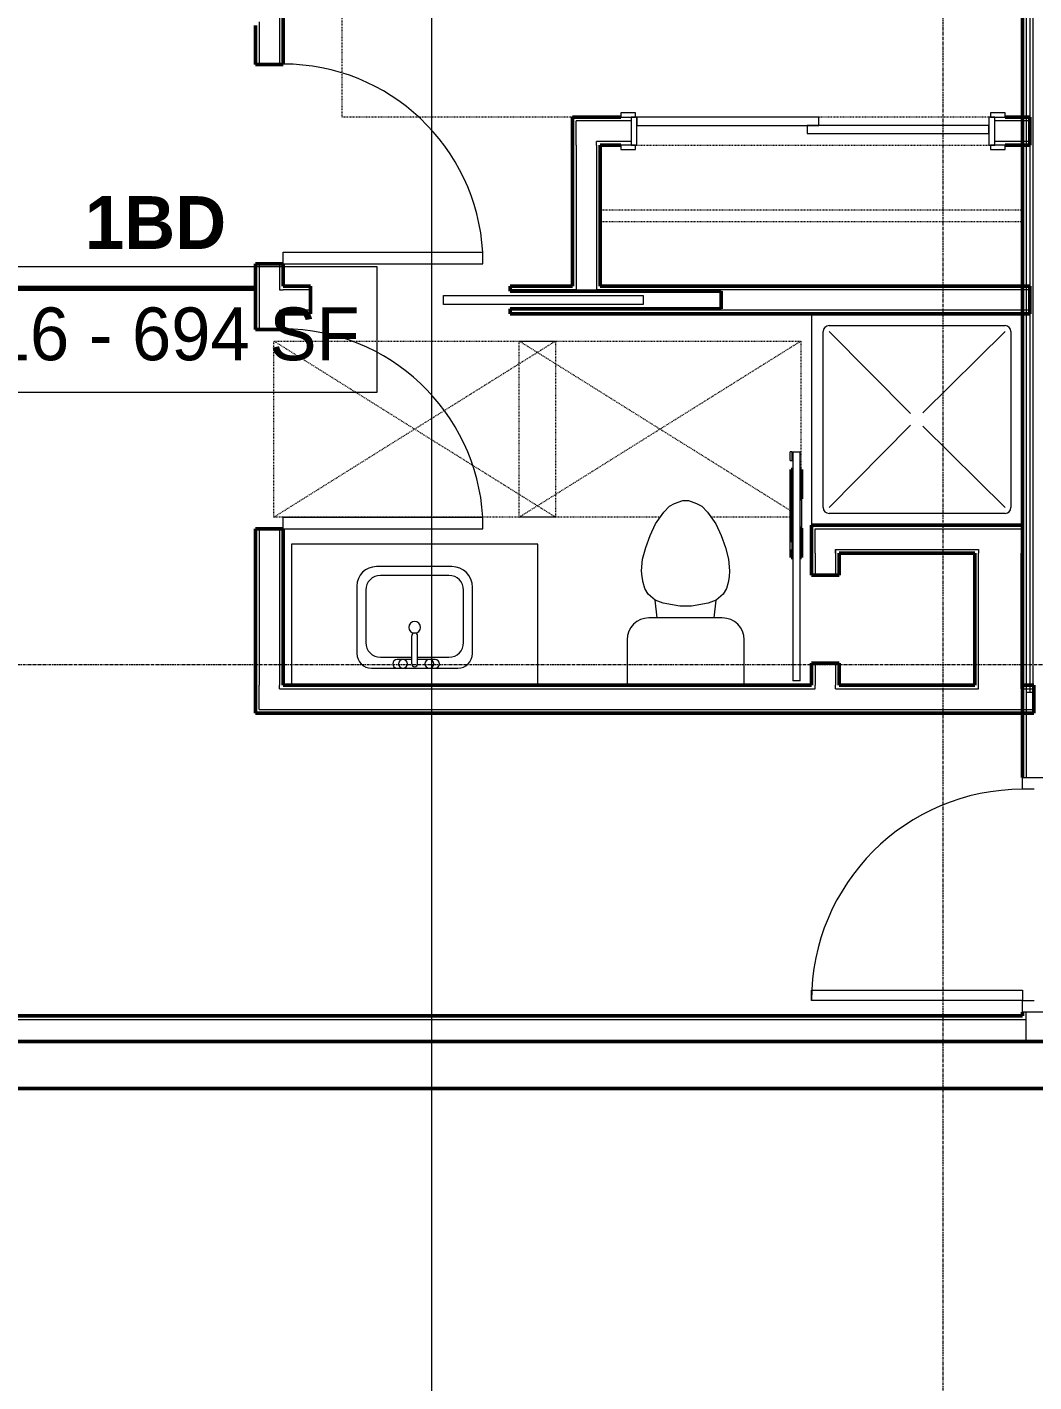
# Model space of a CAD drawing. Header units: inches. Extents: x -4266 to -1814, y 9706 to 12441.
# Drawn here: x -3637.5 to -3465.9, y 11725 to 11955.9 of the extents above; entities that cross this region are included whole.
import ezdxf

# ---------------------------------------------------------------- set-up
doc = ezdxf.new("R2010")
doc.units = ezdxf.units.IN
doc.header["$MEASUREMENT"] = 0
doc.linetypes.add('Dash', pattern=[0.25, 0.125, -0.125])
doc.linetypes.add('Grid Line 1_2_', pattern=[0.875, 0.5, -0.125, 0.125, -0.125])
for name, color, linetype, lineweight in [('A-ANNO-DIMS', 211, 'Continuous', 9), ('A-ANNO-DIMS-96', 211, 'Continuous', 9), ('A-AREA-1', 90, 'Continuous', 70), ('A-AREA-IDEN', 2, 'Continuous', 9), ('A-DOOR-1', 7, 'Continuous', 9), ('A-DOOR-2', 50, 'Continuous', 20), ('A-DOOR-4', 10, 'Continuous', 13), ('A-DOOR-5', 250, 'Continuous', 50), ('A-DOOR-8', 31, 'Continuous', 9), ('A-DOOR-9', 31, 'Continuous', 20), ('A-DOOR-FRAM', 31, 'Continuous', 20), ('A-DOOR-FRAM-1', 50, 'Continuous', 20), ('A-GENM-HDLN-1', 7, 'Dash', 9), ('A-WALL', 113, 'Continuous', 13), ('A-WALL-3', 250, 'Continuous', 50), ('A-WALL-4', 10, 'Continuous', 13), ('A-WALL-9', 113, 'Continuous', 50), ('I-FURN-HDLN-1', 7, 'Dash', 9), ('I-WALL-3', 2, 'Continuous', 50), ('P-SANR-FIXT-2', 7, 'Continuous', 9), ('Q-CASE-2', 7, 'Continuous', 9), ('Q-CASE-HDLN-1', 7, 'Dash', 9), ('S-GRID-1', 1, 'Grid Line 1_2_', 9)]:
    doc.layers.add(name, color=color, linetype=linetype, lineweight=lineweight)
doc.styles.add('Century Gothic', font='ufonts.com_century-gothic.ttf', dxfattribs={"height": 9})
doc.styles.add('Century Gothic_B', font='GOTHICB.TTF', dxfattribs={"height": 9})
doc.dimstyles.new('OD__1_16__Tol__', dxfattribs={"dimscale": 12, "dimtxt": 9.397514, "dimasz": 1, "dimexe": 0.75, "dimexo": 0.5, "dimgap": 0.125, "dimtad": 1, "dimdec": 4, "dimrnd": 0.0625, "dimzin": 3, "dimdsep": 46, "dimlunit": 4, "dimtxsty": 'Century Gothic', "dimblk1": 'OBLIQUE', "dimblk2": 'OBLIQUE', "dimsah": 1, "dimcen": 0.09, "dimdle": 0.75, "dimazin": 0, "dimtfac": 1, "dimtdec": 4, "dimtix": 1, "dimtmove": 0, "dimatfit": 3, "dimfxl": 1, "dimtvp": 1, "dimtfill": 1, "dimfrac": 2, "dimtolj": 1, "dimtzin": 0, "dimarcsym": 2})

# ---------------------------------------------------------------- blocks, each defined once
blk = doc.blocks.new('DIMBLOCK18-FLOOR PLAN - 1ST FLOOR')
at = {"layer": 'A-ANNO-DIMS-96', "lineweight": 50}
for p, q in [((-4038.48, 12087.19), (-4044.48, 12093.19)), ((-4038.48, 12087.19), (-4032.48, 12081.19)), ((-4038.48, 11782.99), (-4044.48, 11788.99)), ((-4038.48, 11782.99), (-4032.48, 11776.99))]:
    blk.add_line(p, q, dxfattribs=at)
at = {"layer": 'A-ANNO-DIMS-96'}
for p, q in [((-2526.32, 12087.19), (-4047.48, 12087.19)), ((-4038.48, 11782.99), (-4038.48, 12087.19)), ((-4038.48, 12087.19), (-2526.32, 12087.19)), ((-3753.32, 11782.99), (-4047.48, 11782.99)), ((-4038.48, 11782.99), (-3753.32, 11782.99))]:
    blk.add_line(p, q, dxfattribs=at)
at = {"layer": 'A-ANNO-DIMS-96', "color": 0, "char_height": 9, "attachment_point": 1, "rotation": 90, "line_spacing_factor": 0.984502, "style": 'Century Gothic', "bg_fill": 3, "box_fill_scale": 1.25, "bg_fill_color": 256, "bg_fill_true_color": 13158600, "bg_fill_transparency": 0}
for s, insert, width in [('25\' - 4 3/16"', (-4051.52, 11900.86), 82.1611), ('304.2', (-4033.75, 11919.35), 37.7691)]:
    blk.add_mtext(s, dxfattribs=dict(at, insert=insert, width=width))
blk = doc.blocks.new('_Oblique')
at = {"color": 0, "linetype": 'ByBlock', "lineweight": -2}
blk.add_line((-0.5, -0.5), (0.5, 0.5), dxfattribs=at)
blk = doc.blocks.new('DIMBLOCK21-FLOOR PLAN - 1ST FLOOR')
at = {"layer": 'A-ANNO-DIMS-96'}
for p, q in [((-3568.52, 12095.19), (-3568.52, 11270.79)), ((-3566.04, 12086.19), (-3577.52, 12086.19)), ((-3568.52, 12086.19), (-3566.04, 12086.19)), ((-3566.04, 11279.79), (-3577.52, 11279.79)), ((-3568.52, 11279.79), (-3566.04, 11279.79))]:
    blk.add_line(p, q, dxfattribs=at)
at = {"layer": 'A-ANNO-DIMS-96', "lineweight": 50}
for p, q in [((-3568.52, 12086.19), (-3574.52, 12092.19)), ((-3568.52, 12086.19), (-3562.52, 12080.19)), ((-3568.52, 11279.79), (-3574.52, 11285.79)), ((-3568.52, 11279.79), (-3562.52, 11273.79))]:
    blk.add_line(p, q, dxfattribs=at)
at = {"layer": 'A-ANNO-DIMS-96', "color": 0, "char_height": 9, "attachment_point": 1, "rotation": 90, "line_spacing_factor": 0.984502, "style": 'Century Gothic', "bg_fill": 3, "box_fill_scale": 1.25, "bg_fill_color": 256, "bg_fill_true_color": 13158600, "bg_fill_transparency": 0}
for s, insert, width in [('67\' - 2 3/8"', (-3581.56, 11652.26), 73.7481), ('806.4', (-3563.79, 11667.25), 37.7691)]:
    blk.add_mtext(s, dxfattribs=dict(at, insert=insert, width=width))

msp = doc.modelspace()

# ---------------------------------------------------------------- linework, layer by layer
at = {"layer": 'A-AREA-IDEN', "flags": 128}
msp.add_lwpolyline([(-3653.35984, 11915.0948), (-3577.85433, 11915.0948), (-3577.85433, 11893.59874), (-3653.35984, 11893.59874)], close=True, dxfattribs=at)
at = {"layer": 'A-WALL'}
for p, q in [((-3467.14874, 12080.6894), (-3467.14874, 11827.9894)), ((-3466.52374, 12080.6894), (-3466.52374, 11842.4894)), ((-3466.02374, 12080.6894), (-3466.02374, 11842.4894)), ((-3466.02374, 11842.4894), (-3467.14874, 11842.4894)), ((-3467.14874, 11783.2394), (-3467.14874, 11787.9894)), ((-3743.57374, 11786.7394), (-3467.14874, 11786.7394)), ((-3747.07374, 11783.2394), (-3203.07374, 11783.2394))]:
    msp.add_line(p, q, dxfattribs=at)
at = {"layer": 'A-WALL-9'}
for p, q in [((-3467.77374, 11787.3644), (-3697.94874, 11787.3644)), ((-3747.32374, 11782.9894), (-3203.32374, 11782.9894))]:
    msp.add_line(p, q, dxfattribs=at)
at = {"layer": 'I-WALL-3'}
for p, q in [((-3467.77374, 12080.6894), (-3467.77374, 11827.9894)), ((-3467.77374, 11787.9894), (-3467.77374, 11787.3644))]:
    msp.add_line(p, q, dxfattribs=at)

# ---------------------------------------------------------------- texts
at = {"layer": 'A-AREA-IDEN', "char_height": 9, "attachment_point": 1}
for s, insert, width, style in [('1BD', (-3627.60708, 11927.06295), 28.785, 'Century Gothic_B'), ('116 - 694 SF', (-3650.35984, 11908.0948), 83.931, 'Century Gothic')]:
    msp.add_mtext(s, dxfattribs=dict(at, insert=insert, width=width, style=style))

# ---------------------------------------------------------------- next in the draw order: dimensions: what is measured, and where the dimension line sits
at = {"layer": 'A-ANNO-DIMS'}
dim = msp.add_linear_dim(base=(-4038.48434, 12087.1894), p1=(-3747.32374, 11782.9894), p2=(-2520.32374, 12087.1894), angle=90, dimstyle='OD__1_16__Tol__', override={"dimpost": '<>\\X', "dimfxl": 1264.146605}, dxfattribs=at)
dim.commit()
dim.dimension.update_dxf_attribs({"geometry": 'DIMBLOCK18-FLOOR PLAN - 1ST FLOOR', "text_midpoint": (-4038.48434, 11935.0894)})

# ---------------------------------------------------------------- next in the draw order: linework, layer by layer
at = {"layer": 'A-AREA-1'}
msp.add_line((-3653.98546, 11911.3644), (-3598.54874, 11911.3644), dxfattribs=at)
at = {"layer": 'A-DOOR-1'}
for p, q in [((-3533.77374, 11941.25029), (-3536.27374, 11941.25029)), ((-3536.27374, 11941.25029), (-3536.27374, 11940.50029)), ((-3536.27374, 11940.50029), (-3533.77374, 11940.50029)), ((-3533.77374, 11940.50029), (-3533.77374, 11941.25029)), ((-3470.77374, 11941.25029), (-3473.27374, 11941.25029)), ((-3473.27374, 11941.25029), (-3473.27374, 11940.50029)), ((-3473.27374, 11940.50029), (-3470.77374, 11940.50029)), ((-3470.77374, 11940.50029), (-3470.77374, 11941.25029)), ((-3533.77374, 11935.75029), (-3536.27374, 11935.75029)), ((-3536.27374, 11935.75029), (-3536.27374, 11935.00029)), ((-3533.77374, 11935.00029), (-3533.77374, 11935.75029)), ((-3470.77374, 11935.75029), (-3473.27374, 11935.75029)), ((-3473.27374, 11935.75029), (-3473.27374, 11935.00029)), ((-3470.77374, 11935.00029), (-3470.77374, 11935.75029)), ((-3536.27374, 11935.00029), (-3533.77374, 11935.00029)), ((-3473.27374, 11935.00029), (-3470.77374, 11935.00029))]:
    msp.add_line(p, q, dxfattribs=at)
at = {"layer": 'A-DOOR-2'}
for p, q in [((-3502.52374, 11940.50029), (-3533.52374, 11940.50029)), ((-3533.52374, 11940.50029), (-3533.52374, 11939.12529)), ((-3502.52374, 11939.12529), (-3502.52374, 11940.50029)), ((-3533.52374, 11939.12529), (-3502.52374, 11939.12529)), ((-3473.52374, 11939.12529), (-3504.52374, 11939.12529)), ((-3504.52374, 11939.12529), (-3504.52374, 11937.75029)), ((-3504.52374, 11937.75029), (-3473.52374, 11937.75029)), ((-3473.52374, 11937.75029), (-3473.52374, 11939.12529)), ((-3593.79874, 11915.50029), (-3593.79874, 11917.50029)), ((-3532.48207, 11910.12529), (-3532.48207, 11908.62529)), ((-3593.79874, 11870.3644), (-3593.79874, 11872.3644))]:
    msp.add_line(p, q, dxfattribs=at)
at = {"layer": 'A-DOOR-4'}
for p, q in [((-3507.39874, 11882.00029), (-3507.39874, 11883.50029)), ((-3507.07314, 11883.50029), (-3507.39874, 11883.50029)), ((-3507.07314, 11882.00029), (-3507.07314, 11883.50029)), ((-3506.97166, 11883.50029), (-3506.97166, 11844.50029)), ((-3506.97166, 11883.50029), (-3506.34666, 11883.50029)), ((-3506.34666, 11883.50029), (-3505.72166, 11883.50029)), ((-3505.72166, 11844.50029), (-3505.72166, 11883.50029)), ((-3507.39874, 11882.00029), (-3507.07314, 11882.00029)), ((-3505.47166, 11875.50029), (-3505.47166, 11870.50029)), ((-3507.39874, 11866.73426), (-3507.39874, 11868.23426)), ((-3507.39874, 11868.23426), (-3507.07314, 11868.23426)), ((-3507.07314, 11866.73426), (-3507.39874, 11866.73426)), ((-3507.07314, 11866.73426), (-3507.07314, 11868.23426)), ((-3506.34666, 11844.50029), (-3506.97166, 11844.50029)), ((-3505.72166, 11844.50029), (-3506.34666, 11844.50029))]:
    msp.add_line(p, q, dxfattribs=at)
at = {"layer": 'A-DOOR-5'}
for p, q in [((-3506.97166, 11880.50029), (-3507.22166, 11880.50029)), ((-3507.22166, 11880.50029), (-3507.22166, 11868.23426)), ((-3505.47166, 11880.50029), (-3505.7233, 11880.50029)), ((-3505.47166, 11875.50029), (-3505.47166, 11880.50029)), ((-3505.72603, 11875.50029), (-3505.47166, 11875.50029)), ((-3505.47166, 11870.50029), (-3505.72876, 11870.50029)), ((-3505.47166, 11865.50029), (-3505.47166, 11870.50029)), ((-3507.22166, 11866.73426), (-3507.22166, 11865.50029)), ((-3507.22166, 11865.50029), (-3506.97166, 11865.50029)), ((-3505.72166, 11865.50029), (-3505.47166, 11865.50029))]:
    msp.add_line(p, q, dxfattribs=at)
at = {"layer": 'A-DOOR-8'}
msp.add_arc((-3467.77374, 11789.9894), 36, 90, 180, dxfattribs=at)
at = {"layer": 'A-DOOR-9'}
for p, q in [((-3503.77374, 11791.7394), (-3467.77374, 11791.7394)), ((-3503.77374, 11789.9894), (-3503.77374, 11791.7394)), ((-3467.77374, 11789.9894), (-3503.77374, 11789.9894)), ((-3467.77374, 11791.7394), (-3467.77374, 11789.9894))]:
    msp.add_line(p, q, dxfattribs=at)
at = {"layer": 'A-DOOR-FRAM'}
for p, q in [((-3467.77374, 11827.9894), (-3459.77374, 11827.9894)), ((-3467.77374, 11825.9894), (-3467.77374, 11827.9894)), ((-3465.83624, 11825.9894), (-3467.77374, 11825.9894)), ((-3467.77374, 11787.9894), (-3467.77374, 11789.9894)), ((-3467.77374, 11789.9894), (-3465.83624, 11789.9894)), ((-3459.77374, 11787.9894), (-3467.77374, 11787.9894))]:
    msp.add_line(p, q, dxfattribs=at)
at = {"layer": 'A-DOOR-FRAM-1'}
for p, q in [((-3533.52374, 11940.50029), (-3534.52374, 11940.50029)), ((-3534.52374, 11940.50029), (-3534.52374, 11935.75029)), ((-3533.52374, 11935.75029), (-3533.52374, 11940.50029)), ((-3473.52374, 11940.50029), (-3473.52374, 11935.75029)), ((-3472.52374, 11940.50029), (-3473.52374, 11940.50029)), ((-3472.52374, 11935.75029), (-3472.52374, 11940.50029)), ((-3534.52374, 11935.75029), (-3533.52374, 11935.75029)), ((-3473.52374, 11935.75029), (-3472.52374, 11935.75029))]:
    msp.add_line(p, q, dxfattribs=at)
at = {"layer": 'A-GENM-HDLN-1'}
for p, q in [((-3595.39874, 11872.37529), (-3595.39874, 11902.37529)), ((-3547.39874, 11902.37529), (-3547.39874, 11872.37529)), ((-3505.57374, 11902.37529), (-3505.57374, 11880.50029)), ((-3507.22166, 11872.37529), (-3520.89895, 11872.37529))]:
    msp.add_line(p, q, dxfattribs=at)
at = {"layer": 'A-WALL-3'}
for p, q in [((-3593.79874, 11949.50029), (-3593.79874, 11969.5644)), ((-3598.54874, 11956.12529), (-3598.54874, 11949.50029)), ((-3598.54874, 11949.50029), (-3593.79874, 11949.50029)), ((-3536.27374, 11940.50029), (-3544.52374, 11940.50029)), ((-3544.52374, 11940.50029), (-3544.52374, 11939.87529)), ((-3544.52374, 11939.87529), (-3544.52374, 11935.75029)), ((-3466.52374, 11940.50029), (-3470.77374, 11940.50029)), ((-3466.52374, 11935.75029), (-3466.52374, 11940.50029)), ((-3544.52374, 11935.75029), (-3544.52374, 11911.75029)), ((-3539.77374, 11935.75029), (-3536.27374, 11935.75029)), ((-3539.77374, 11911.75029), (-3539.77374, 11935.75029)), ((-3470.77374, 11935.75029), (-3466.52374, 11935.75029)), ((-3593.79874, 11915.50029), (-3598.54874, 11915.50029)), ((-3598.54874, 11915.50029), (-3598.54874, 11904.3644)), ((-3593.79874, 11911.75029), (-3593.79874, 11915.50029)), ((-3589.14874, 11911.75029), (-3593.79874, 11911.75029)), ((-3589.14874, 11907.00029), (-3589.14874, 11911.75029)), ((-3466.52374, 11911.75029), (-3539.77374, 11911.75029)), ((-3519.14874, 11910.87529), (-3519.14874, 11907.87529)), ((-3466.52374, 11907.00029), (-3466.52374, 11911.75029)), ((-3593.79874, 11904.3644), (-3593.79874, 11907.00029)), ((-3593.79874, 11907.00029), (-3589.14874, 11907.00029)), ((-3598.54874, 11904.3644), (-3593.79874, 11904.3644)), ((-3467.77374, 11871.00029), (-3503.77374, 11871.00029)), ((-3503.77374, 11871.00029), (-3503.77374, 11870.37529)), ((-3467.77374, 11870.37529), (-3467.77374, 11871.00029)), ((-3593.79874, 11870.3644), (-3598.54874, 11870.3644)), ((-3598.54874, 11870.3644), (-3598.54874, 11843.7394)), ((-3593.79874, 11843.7394), (-3593.79874, 11870.3644)), ((-3503.77374, 11870.37529), (-3503.77374, 11866.25029)), ((-3467.77374, 11866.25029), (-3467.77374, 11870.37529)), ((-3503.77374, 11866.25029), (-3503.77374, 11862.50029)), ((-3499.02374, 11866.25029), (-3475.89874, 11866.25029)), ((-3499.02374, 11862.50029), (-3499.02374, 11866.25029)), ((-3475.89874, 11866.25029), (-3475.89874, 11843.7394)), ((-3467.77374, 11843.7394), (-3467.77374, 11866.25029)), ((-3503.77374, 11862.50029), (-3499.02374, 11862.50029)), ((-3499.02374, 11847.50029), (-3503.77374, 11847.50029)), ((-3503.77374, 11847.50029), (-3503.77374, 11843.7394)), ((-3499.02374, 11843.7394), (-3499.02374, 11847.50029)), ((-3598.54874, 11843.7394), (-3598.54874, 11839.6144)), ((-3475.89874, 11843.7394), (-3499.02374, 11843.7394)), ((-3465.87607, 11843.7394), (-3467.77374, 11843.7394)), ((-3465.87607, 11838.9894), (-3465.87607, 11843.7394)), ((-3598.54874, 11839.6144), (-3598.54874, 11838.9894))]:
    msp.add_line(p, q, dxfattribs=at)
at = {"layer": 'A-WALL-4'}
for p, q in [((-3594.42374, 11971.3144), (-3594.42374, 11949.50029)), ((-3597.92374, 11956.75029), (-3597.92374, 11949.50029)), ((-3534.52374, 11939.87529), (-3543.89874, 11939.87529)), ((-3543.89874, 11936.37529), (-3543.89874, 11939.87529)), ((-3466.52374, 11939.87529), (-3472.52374, 11939.87529)), ((-3543.89874, 11935.75029), (-3543.89874, 11936.37529)), ((-3543.89874, 11935.75029), (-3543.89874, 11911.75029)), ((-3534.52374, 11936.37529), (-3540.39874, 11936.37529)), ((-3540.39874, 11935.75029), (-3540.39874, 11936.37529)), ((-3540.39874, 11935.75029), (-3540.39874, 11911.75029)), ((-3466.52374, 11936.37529), (-3472.52374, 11936.37529)), ((-3597.92374, 11915.50029), (-3597.92374, 11904.3644)), ((-3594.42374, 11915.50029), (-3594.42374, 11911.12529)), ((-3594.42374, 11911.12529), (-3593.79874, 11911.12529)), ((-3589.14874, 11911.12529), (-3593.79874, 11911.12529)), ((-3543.89874, 11911.75029), (-3543.89874, 11911.12529)), ((-3540.39874, 11911.75029), (-3540.39874, 11911.12529)), ((-3466.52374, 11911.12529), (-3540.39874, 11911.12529)), ((-3594.42374, 11907.62529), (-3594.42374, 11904.3644)), ((-3594.42374, 11907.62529), (-3593.79874, 11907.62529)), ((-3589.14874, 11907.62529), (-3593.79874, 11907.62529)), ((-3597.92374, 11870.3644), (-3597.92374, 11843.7394)), ((-3594.42374, 11870.3644), (-3594.42374, 11843.7394)), ((-3503.14874, 11870.37529), (-3468.02374, 11870.37529)), ((-3503.14874, 11866.87529), (-3503.14874, 11870.37529)), ((-3468.02374, 11870.37529), (-3467.77374, 11870.37529)), ((-3468.02374, 11870.37529), (-3467.77374, 11870.37529)), ((-3468.02374, 11870.37529), (-3468.02374, 11866.87529)), ((-3503.14874, 11866.25029), (-3503.14874, 11866.87529)), ((-3503.14874, 11866.25029), (-3503.14874, 11862.50029)), ((-3499.64874, 11866.87529), (-3499.64874, 11866.25029)), ((-3499.64874, 11866.87529), (-3475.27374, 11866.87529)), ((-3499.64874, 11866.25029), (-3499.64874, 11866.87529)), ((-3499.64874, 11866.25029), (-3499.64874, 11862.50029)), ((-3475.27374, 11866.87529), (-3475.27374, 11866.25029)), ((-3475.27374, 11843.7394), (-3475.27374, 11866.25029)), ((-3468.02374, 11866.87529), (-3468.02374, 11866.25029)), ((-3468.02374, 11843.7394), (-3468.02374, 11866.25029)), ((-3503.14874, 11847.50029), (-3503.14874, 11843.7394)), ((-3499.64874, 11847.50029), (-3499.64874, 11843.7394)), ((-3597.92374, 11843.1144), (-3597.92374, 11843.7394)), ((-3597.92374, 11839.6144), (-3597.92374, 11843.1144)), ((-3594.42374, 11843.1144), (-3594.42374, 11843.7394)), ((-3503.14874, 11843.1144), (-3503.14874, 11843.7394)), ((-3499.64874, 11843.1144), (-3499.64874, 11843.7394)), ((-3499.64874, 11843.1144), (-3475.27374, 11843.1144)), ((-3475.27374, 11843.1144), (-3475.27374, 11843.7394)), ((-3468.02374, 11843.1144), (-3468.02374, 11843.7394)), ((-3468.02374, 11843.1144), (-3467.77374, 11843.1144)), ((-3467.77374, 11843.1144), (-3468.02374, 11843.1144)), ((-3467.77374, 11843.1144), (-3467.77374, 11843.7394)), ((-3467.77374, 11843.1144), (-3465.87607, 11843.1144))]:
    msp.add_line(p, q, dxfattribs=at)
at = {"layer": 'I-FURN-HDLN-1'}
msp.add_line((-3473.52374, 11940.50029), (-3502.52374, 11940.50029), dxfattribs=at)
at = {"layer": 'P-SANR-FIXT-2'}
for p, q in [((-3503.77374, 11907.00029), (-3503.77374, 11871.00029)), ((-3501.77374, 11874.00029), (-3501.77374, 11904.00029)), ((-3500.77374, 11905.00029), (-3470.77374, 11905.00029)), ((-3486.88935, 11890.00299), (-3500.77374, 11904.00029)), ((-3484.80192, 11890.1429), (-3470.77374, 11904.00029)), ((-3469.77374, 11904.00029), (-3469.77374, 11874.00029)), ((-3486.90595, 11888.01637), (-3500.77374, 11874.00029)), ((-3484.76322, 11887.89175), (-3470.77374, 11874.00029)), ((-3527.0954, 11874.71562), (-3525.72166, 11875.21562)), ((-3525.72166, 11875.21562), (-3524.72166, 11875.21562)), ((-3524.72166, 11875.21562), (-3523.34792, 11874.71562)), ((-3530.34886, 11871.21562), (-3528.96143, 11873.21562)), ((-3528.96143, 11873.21562), (-3527.96143, 11874.21562)), ((-3527.96143, 11874.21562), (-3527.0954, 11874.71562)), ((-3523.34792, 11874.71562), (-3522.4819, 11874.21562)), ((-3522.4819, 11874.21562), (-3521.4819, 11873.21562)), ((-3521.4819, 11873.21562), (-3520.09447, 11871.21562)), ((-3470.77374, 11873.00029), (-3500.77374, 11873.00029)), ((-3531.28147, 11869.21562), (-3530.34886, 11871.21562)), ((-3520.09447, 11871.21562), (-3519.16185, 11869.21562)), ((-3532.00941, 11867.21562), (-3531.28147, 11869.21562)), ((-3519.16185, 11869.21562), (-3518.43391, 11867.21562)), ((-3532.54735, 11865.20801), (-3532.00941, 11867.21562)), ((-3518.43391, 11867.21562), (-3517.89597, 11865.20801)), ((-3532.72166, 11863.21562), (-3532.54735, 11865.20801)), ((-3517.89597, 11865.20801), (-3517.72166, 11863.21562)), ((-3532.63451, 11862.21942), (-3532.72166, 11863.21562)), ((-3532.45751, 11861.21562), (-3532.63451, 11862.21942)), ((-3517.80882, 11862.21942), (-3517.98582, 11861.21562)), ((-3517.72166, 11863.21562), (-3517.80882, 11862.21942)), ((-3532.18956, 11860.21562), (-3532.45751, 11861.21562)), ((-3531.6228, 11859.21562), (-3532.18956, 11860.21562)), ((-3530.43104, 11858.21562), (-3531.6228, 11859.21562)), ((-3518.82053, 11859.21562), (-3520.01228, 11858.21562)), ((-3518.25376, 11860.21562), (-3518.82053, 11859.21562)), ((-3517.98582, 11861.21562), (-3518.25376, 11860.21562)), ((-3529.0573, 11857.71562), (-3530.43104, 11858.21562)), ((-3530.08332, 11855.19184), (-3530.43104, 11858.21562)), ((-3526.22166, 11857.21562), (-3529.0573, 11857.71562)), ((-3524.22166, 11857.21562), (-3526.22166, 11857.21562)), ((-3521.38602, 11857.71562), (-3524.22166, 11857.21562)), ((-3520.01228, 11858.21562), (-3521.38602, 11857.71562)), ((-3520.36, 11855.19184), (-3520.01228, 11858.21562)), ((-3518.97166, 11855.19184), (-3531.47166, 11855.19184)), ((-3535.19788, 11851.46562), (-3535.19788, 11843.7394)), ((-3515.24544, 11843.7394), (-3515.24544, 11851.46562))]:
    msp.add_line(p, q, dxfattribs=at)
for centre, radius, start, end in [((-3500.77374, 11904.00029), 1, 90, 180), ((-3470.77374, 11904.00029), 1, 0, 90), ((-3500.77374, 11874.00029), 1, 180, 270), ((-3470.77374, 11874.00029), 1, 270, 0), ((-3531.47166, 11851.46562), 3.72622, 90, 180), ((-3518.97166, 11851.46562), 3.72622, 0, 90)]:
    msp.add_arc(centre, radius, start, end, dxfattribs=at)
at = {"layer": 'Q-CASE-2'}
for p, q in [((-3592.39874, 11867.7394), (-3592.39874, 11843.7394)), ((-3550.39874, 11843.7394), (-3550.39874, 11867.7394))]:
    msp.add_line(p, q, dxfattribs=at)
at = {"layer": 'Q-CASE-HDLN-1'}
for p, q in [((-3539.77374, 11911.75029), (-3539.77374, 11935.75029)), ((-3539.77374, 11935.75029), (-3536.27374, 11935.75029)), ((-3533.52374, 11935.75029), (-3473.52374, 11935.75029)), ((-3470.77374, 11935.75029), (-3467.77374, 11935.75029)), ((-3467.77374, 11935.75029), (-3467.77374, 11911.75029)), ((-3539.77374, 11924.75029), (-3467.77374, 11924.75029)), ((-3539.77374, 11922.75029), (-3467.77374, 11922.75029)), ((-3467.77374, 11911.75029), (-3539.77374, 11911.75029))]:
    msp.add_line(p, q, dxfattribs=at)
at = {"layer": 'S-GRID-1'}
msp.add_line((-3481.32374, 9836.17969), (-3481.32374, 12376.79045), dxfattribs=at)

# ---------------------------------------------------------------- next in the draw order: dimensions: what is measured, and where the dimension line sits
at = {"layer": 'A-ANNO-DIMS'}
dim = msp.add_linear_dim(base=(-3568.52033, 11279.7894), p1=(-3560.03505, 12086.1894), p2=(-3560.03505, 11279.7894), angle=90, dimstyle='OD__1_16__Tol__', override={"dimpost": '<>\\X', "dimfxl": 806.4}, dxfattribs=at)
dim.commit()
dim.dimension.update_dxf_attribs({"geometry": 'DIMBLOCK21-FLOOR PLAN - 1ST FLOOR', "text_midpoint": (-3568.52033, 11682.9894)})

# ---------------------------------------------------------------- next in the draw order: linework, layer by layer
at = {"layer": 'A-DOOR-1'}
for centre in [(-3593.79874, 11915.50029), (-3593.79874, 11870.3644)]:
    msp.add_arc(centre, 34.06659, 3.365687, 90, dxfattribs=at)
at = {"layer": 'A-DOOR-2'}
for p, q in [((-3593.79874, 11917.50029), (-3559.7909, 11917.50029)), ((-3559.7909, 11915.50029), (-3559.7909, 11917.50029)), ((-3593.79874, 11915.50029), (-3559.7909, 11915.50029)), ((-3566.48207, 11908.62529), (-3566.48207, 11910.12529)), ((-3566.48207, 11910.12529), (-3532.48207, 11910.12529)), ((-3532.48207, 11908.62529), (-3566.48207, 11908.62529)), ((-3593.79874, 11872.3644), (-3559.7909, 11872.3644)), ((-3559.7909, 11870.3644), (-3559.7909, 11872.3644)), ((-3593.79874, 11870.3644), (-3559.7909, 11870.3644))]:
    msp.add_line(p, q, dxfattribs=at)
at = {"layer": 'A-GENM-HDLN-1'}
for p, q in [((-3595.39874, 11902.37529), (-3547.39874, 11872.37529)), ((-3595.39874, 11872.37529), (-3547.39874, 11902.37529)), ((-3595.39874, 11902.37529), (-3547.39874, 11902.37529)), ((-3553.57374, 11902.37529), (-3507.22166, 11873.40524)), ((-3553.57374, 11872.37529), (-3505.57374, 11902.37529)), ((-3553.57374, 11902.37529), (-3505.57374, 11902.37529)), ((-3553.57374, 11872.37529), (-3553.57374, 11902.37529)), ((-3547.39874, 11872.37529), (-3595.39874, 11872.37529)), ((-3529.54438, 11872.37529), (-3553.57374, 11872.37529))]:
    msp.add_line(p, q, dxfattribs=at)
at = {"layer": 'A-WALL-3'}
for p, q in [((-3544.52374, 11911.75029), (-3555.14874, 11911.75029)), ((-3555.14874, 11911.75029), (-3555.14874, 11910.87529)), ((-3555.14874, 11910.87529), (-3519.14874, 11910.87529)), ((-3519.14874, 11907.87529), (-3555.14874, 11907.87529)), ((-3555.14874, 11907.87529), (-3555.14874, 11907.00029)), ((-3555.14874, 11907.00029), (-3466.52374, 11907.00029)), ((-3503.77374, 11843.7394), (-3593.79874, 11843.7394)), ((-3598.54874, 11838.9894), (-3465.87607, 11838.9894)), ((-3203.32374, 11782.9894), (-3747.32374, 11782.9894)), ((-3747.32374, 11774.9894), (-3211.32374, 11774.9894))]:
    msp.add_line(p, q, dxfattribs=at)
at = {"layer": 'A-WALL-4'}
for p, q in [((-3543.89874, 11911.12529), (-3555.14874, 11911.12529)), ((-3466.52374, 11907.62529), (-3555.14874, 11907.62529)), ((-3594.42374, 11843.1144), (-3503.14874, 11843.1144)), ((-3597.92374, 11839.6144), (-3465.87607, 11839.6144))]:
    msp.add_line(p, q, dxfattribs=at)
at = {"layer": 'I-FURN-HDLN-1'}
for p, q in [((-3583.77374, 11940.50029), (-3583.77374, 12078.50029)), ((-3544.52374, 11940.50029), (-3583.77374, 11940.50029))]:
    msp.add_line(p, q, dxfattribs=at)
at = {"layer": 'P-SANR-FIXT-2'}
for p, q in [((-3565.05622, 11863.93723), (-3577.92039, 11863.93723)), ((-3565.05622, 11863.93723), (-3577.92039, 11863.93723)), ((-3565.55622, 11862.43723), (-3577.24126, 11862.43723)), ((-3581.24126, 11860.61636), (-3581.24126, 11849.1144)), ((-3581.24126, 11860.61636), (-3581.24126, 11849.1144)), ((-3579.74126, 11859.93723), (-3579.74126, 11850.9894)), ((-3563.05622, 11850.9894), (-3563.05622, 11859.93723)), ((-3561.55622, 11849.1144), (-3561.55622, 11860.43723)), ((-3561.55622, 11849.1144), (-3561.55622, 11860.43723)), ((-3571.89874, 11847.3782), (-3571.89874, 11852.11655)), ((-3570.89874, 11847.3782), (-3570.89874, 11852.11655)), ((-3577.24126, 11848.4894), (-3571.89874, 11848.4894)), ((-3571.89874, 11848.1144), (-3574.39874, 11848.1144)), ((-3570.89874, 11848.4894), (-3565.55622, 11848.4894)), ((-3567.89874, 11848.1144), (-3570.89874, 11848.1144)), ((-3578.74126, 11846.6144), (-3564.05622, 11846.6144)), ((-3578.74126, 11846.6144), (-3564.05622, 11846.6144)), ((-3574.39874, 11846.6144), (-3567.89874, 11846.6144))]:
    msp.add_line(p, q, dxfattribs=at)
for centre, radius, start, end in [((-3577.92039, 11860.61636), 3.32087, 90, 180), ((-3577.92039, 11860.61636), 3.32087, 90, 180), ((-3565.05622, 11860.43723), 3.5, 0, 90), ((-3565.05622, 11860.43723), 3.5, 0, 90), ((-3577.24126, 11859.93723), 2.5, 90, 180), ((-3565.55622, 11859.93723), 2.5, 0, 90), ((-3571.39874, 11853.58173), 1, 0, 180), ((-3571.39874, 11853.58173), 1, 180, 0), ((-3571.39874, 11852.11655), 0.5, 0, 180), ((-3577.24126, 11850.9894), 2.5, 180, 270), ((-3565.55622, 11850.9894), 2.5, 270, 0), ((-3578.74126, 11849.1144), 2.5, 180, 270), ((-3578.74126, 11849.1144), 2.5, 180, 270), ((-3574.39874, 11847.3644), 0.75, 90, 270), ((-3573.39874, 11847.3644), 0.75, 0, 180), ((-3568.89874, 11847.3644), 0.75, 0, 180), ((-3567.89874, 11847.3644), 0.75, 270, 90), ((-3564.05622, 11849.1144), 2.5, 270, 0), ((-3564.05622, 11849.1144), 2.5, 270, 0), ((-3573.39874, 11847.3644), 0.75, 180, 0), ((-3571.39874, 11847.3782), 0.5, 180, 0), ((-3568.89874, 11847.3644), 0.75, 180, 0)]:
    msp.add_arc(centre, radius, start, end, dxfattribs=at)
at = {"layer": 'Q-CASE-2'}
msp.add_line((-3550.39874, 11867.7394), (-3592.39874, 11867.7394), dxfattribs=at)
at = {"layer": 'S-GRID-1'}
msp.add_line((-1814.20638, 11847.1894), (-4168.71446, 11847.1894), dxfattribs=at)

doc.saveas('drawing.dxf')
